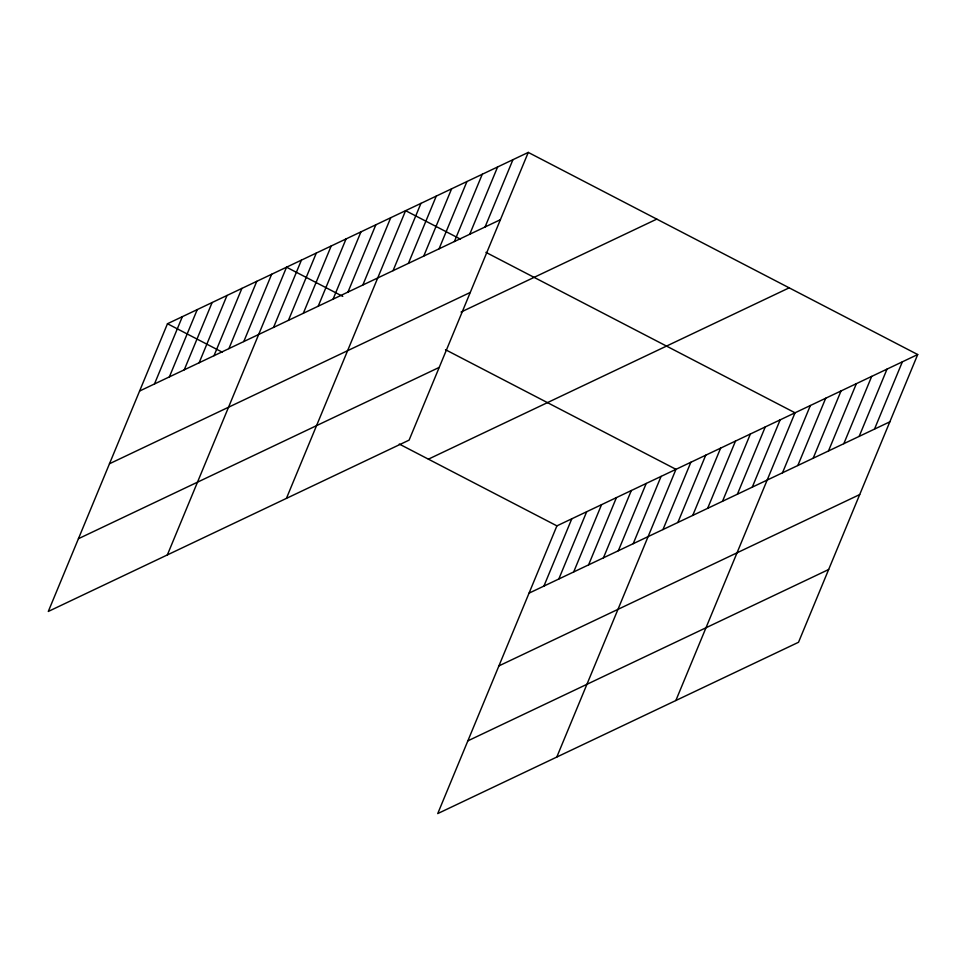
<?xml version="1.0" encoding="UTF-8"?>
<svg xmlns="http://www.w3.org/2000/svg" width="966" height="966" viewBox="0 0 966 966"><rect width="100%" height="100%" fill="white"/><g stroke="black" fill="none" stroke-linecap="round" stroke-linejoin="round"><path stroke-width="1.45" d="M528.269 152.411L167.48 323.731L48.3 611.454L409.089 440.134L528.269 152.411L917.7 354.546L798.52 642.269L437.731 813.589L556.911 525.866L917.7 354.546M154.488 383.949L182.357 316.667M169.376 376.885L197.245 309.603M184.252 369.821L212.122 302.539M199.141 362.757L227.01 295.463M214.017 355.681L241.886 288.399M228.906 348.617L256.775 281.335M243.782 341.553L271.651 274.272M167.359 554.919L286.54 267.196L342.761 296.381M273.547 327.414L301.416 260.132M288.436 320.35L316.305 253.068M303.312 313.286L331.193 245.992M318.2 306.21L346.07 238.928M333.077 299.146L360.958 231.864M347.965 292.082L375.834 224.8M362.842 285.006L390.723 217.724M286.419 498.384L405.599 210.66L460.48 239.145M393.065 270.661L420.935 203.379M408.401 263.38L436.27 196.098M423.736 256.099L451.605 188.817M439.059 248.817L466.94 181.536M454.394 241.536L482.263 174.254M469.73 234.255L497.599 166.973M485.065 226.974L512.934 159.692M543.918 586.084L571.787 518.802M558.807 579.02L586.676 511.739M573.683 571.944L601.552 504.663M588.572 564.881L616.441 497.599M603.448 557.817L631.317 490.535M618.337 550.753L646.206 483.459M633.213 543.677L661.082 476.395M556.79 757.054L675.971 469.331L445.507 349.704M662.978 529.549L690.859 462.267M677.866 522.485L705.735 455.191M692.743 515.409L720.624 448.127M707.631 508.345L735.5 441.064M722.508 501.282L750.389 434M737.396 494.206L765.265 426.924M752.285 487.142L780.154 419.86M675.85 700.519L795.03 412.796L485.922 252.355M782.496 472.797L810.365 405.515M797.831 465.515L825.701 398.233M813.167 458.234L841.036 390.952M828.49 450.953L856.371 383.671M843.825 443.672L871.694 376.39M859.16 436.39L887.029 369.109M874.496 429.109L902.365 361.827M139.611 391.025L500.4 219.693M109.472 463.765L470.261 292.444M461.048 312.054L656.783 219.113M78.427 538.714L439.216 367.394M428.397 459.164L789.186 287.832M529.042 593.148L889.831 421.828M498.903 665.9L859.704 494.568M467.858 740.85L828.659 569.517M167.48 323.731L222.361 352.228M399.272 444.046L556.911 525.866"/></g></svg>
